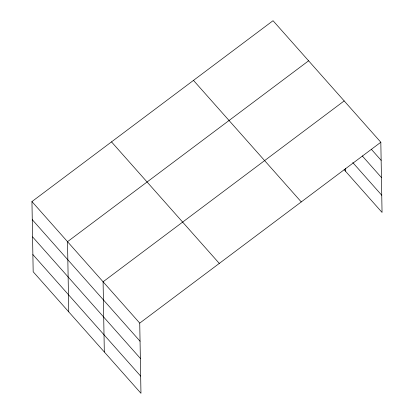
<?xml version="1.0" encoding="UTF-8"?>
<svg xmlns="http://www.w3.org/2000/svg" width="414" height="414" viewBox="0 0 414 414"><rect width="100%" height="100%" fill="white"/><g stroke="black" fill="none" stroke-linecap="round" stroke-linejoin="round"><path stroke-width="0.62" d="M31.95 201.571L139.735 323.111L140.962 393.3L33.172 271.76L31.95 201.571L273.038 20.7L380.828 142.24L382.05 212.429L344.117 169.657M308.606 60.806L67.518 241.678L68.745 311.866M344.179 100.918L103.091 281.784L104.312 351.978M139.735 323.111L380.828 142.24M371.342 149.294L381.144 160.347M362.266 155.912L381.444 177.534M352.775 162.567L381.755 195.242M193.478 80.388L301.268 201.928M111.506 141.883L219.296 263.423M32.266 219.679L140.051 341.219M32.566 236.865L140.351 358.405M32.872 254.574L140.662 376.114M345.359 168.56L345.405 171.106"/></g></svg>
